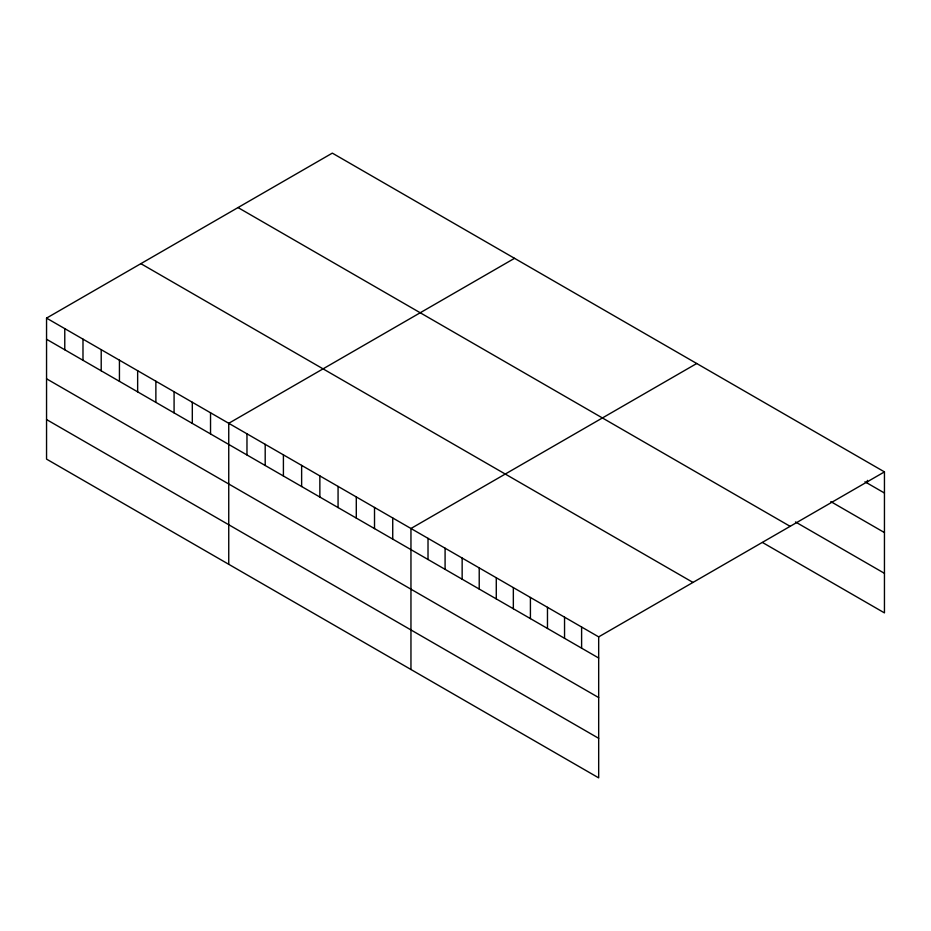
<?xml version="1.0" encoding="UTF-8"?>
<svg xmlns="http://www.w3.org/2000/svg" width="931" height="931" viewBox="0 0 931 931"><rect width="100%" height="100%" fill="white"/><g stroke="black" fill="none" stroke-linecap="round" stroke-linejoin="round"><path stroke-width="1.4" d="M46.55 318.111L598.68 636.874L598.68 777.874L46.55 459.111L46.55 318.111L332.32 153.126L884.45 471.889L884.45 612.889L762.547 542.517M514.529 258.318L228.747 423.302L228.747 564.302M696.725 363.509L410.955 528.494L410.955 669.494M598.68 636.874L884.45 471.889M864.946 481.769L884.45 493.023M830.813 501.611L884.45 532.579M795.47 521.954L884.45 573.333M238.022 207.566L790.14 526.341M140.86 263.659L692.978 582.434M46.55 339.256L598.68 658.019M46.55 378.801L598.68 697.575M46.55 419.555L598.68 738.33M867.389 480.361L867.389 483.177M581.607 627.029L581.607 648.162M564.547 617.172L564.547 638.317M547.475 607.315L547.475 628.46M530.414 597.469L530.414 618.603M513.342 587.612L513.342 608.758M496.281 577.767L496.281 598.901M479.221 567.91L479.221 589.044M462.148 558.053L462.148 579.198M445.088 548.208L445.088 569.341M428.016 538.351L428.016 559.484M392.731 517.973L392.731 539.119M374.518 507.465L374.518 528.599M356.294 496.945L356.294 518.078M338.069 486.424L338.069 507.558M319.857 475.904L319.857 497.038M301.632 465.384L301.632 486.517M283.408 454.863L283.408 475.997M265.195 444.343L265.195 465.477M246.971 433.823L246.971 454.968M210.534 412.782L210.534 433.927M192.31 402.262L192.31 423.407M174.085 391.742L174.085 412.887M155.873 381.233L155.873 402.367M137.648 370.713L137.648 391.846M119.436 360.192L119.436 381.326M101.211 349.672L101.211 370.806M82.987 339.152L82.987 360.285M64.774 328.631L64.774 349.765"/></g></svg>
